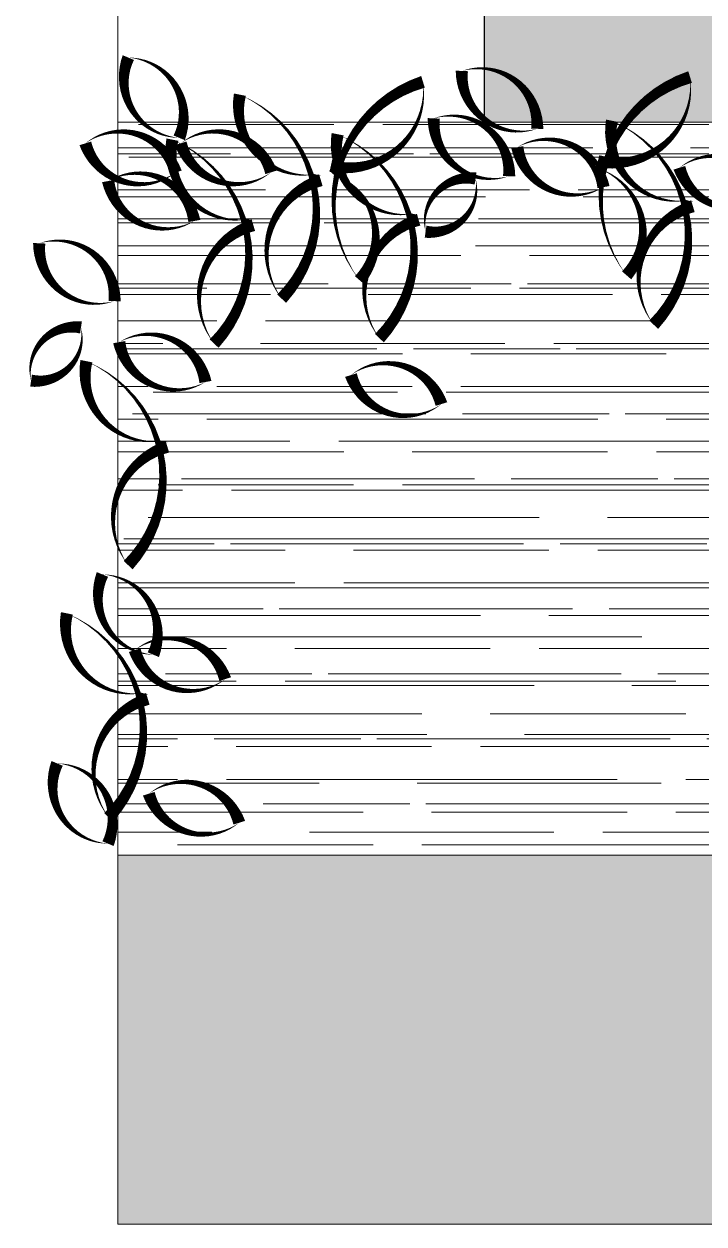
# Model space of a CAD drawing. Header units: metres. Extents: x -183 to 791, y -436 to 125.
# Drawn here: x 486.356 to 489.14, y -312.044 to -307.133 of the extents above; entities that cross this region are included whole.
import ezdxf

# ---------------------------------------------------------------- set-up
doc = ezdxf.new("R2010")
doc.units = ezdxf.units.M
doc.header["$MEASUREMENT"] = 0
doc.header["$XCLIPFRAME"] = 2
for name, color, linetype in [('01_SILNE', 1, 'Continuous'), ('SRAFA', 251, 'Continuous'), ('srafa fasada', 253, 'Continuous'), ('SRAFY', 3, 'Continuous'), ('SRAFY-TERÉN', 252, 'Continuous'), ('zariz.predmety', 203, 'Continuous')]:
    doc.layers.add(name, color=color, linetype=linetype)
doc.layers.add('FLOATING-WINDOWS', color=2, linetype='Continuous', plot=False)
picture_1 = doc.add_image_def('image1.jpg', size_in_pixel=(500, 333))

msp = doc.modelspace()

# ---------------------------------------------------------------- hatches: boundary and pattern name
at = {"layer": 'SRAFA', "linetype": 'Continuous', "lineweight": 0}
h = msp.add_hatch(dxfattribs=at)
h.set_pattern_fill('AR-RROOF', color=256, scale=0.2, style=0)
h.set_pattern_definition([(0, (42.52465, -11.44078), (0.44, 0.2), [3, -0.4, 1, -0.2]), (0, (42.79065, -11.34078), (-0.2, 0.266), [0.6, -0.066, 1.2, -0.15]), (0, (42.62465, -11.27078), (1.04, 0.134), [1.6, -0.28, 0.8, -0.2])])
h.paths.add_polyline_path([(489.1603, -307.5351), (486.7403, -307.5351), (486.7403, -310.5351), (488.2403, -310.5351), (489.1603, -310.5351)])
at = {"layer": 'srafa fasada', "linetype": 'Continuous', "lineweight": 0}
msp.add_hatch(color=253, dxfattribs=at).paths.add_polyline_path([(488.2403, -304.5101), (495.5588, -304.5101), (495.5588, -308.1001), (493.7815, -308.1001), (493.7815, -307.6951), (494.114, -307.6951), (494.114, -307.5351), (489.8603, -307.5351), (489.8603, -305.1601), (489.2603, -305.1601), (489.2603, -307.5351), (488.2403, -307.5351)])
at = {"layer": 'SRAFY-TERÉN', "linetype": 'Continuous', "lineweight": 0}
msp.add_hatch(color=256, dxfattribs=at).paths.add_polyline_path([(486.7403, -310.5351), (499.4403, -310.5351), (499.4403, -312.0438), (486.7403, -312.0438)])

# ---------------------------------------------------------------- linework, layer by layer
at = {"layer": '01_SILNE', "linetype": 'Continuous', "lineweight": 0}
for p, q in [((486.7403, -310.5351), (488.2403, -310.5351)), ((488.2403, -310.5351), (499.4403, -310.5351))]:
    msp.add_line(p, q, dxfattribs=at)
at = {"layer": 'FLOATING-WINDOWS', "linetype": 'Continuous', "lineweight": 0, "flags": 128}
for points in [[(488.2403, -304.5101), (495.5588, -304.5101), (495.5588, -308.1001), (493.7815, -308.1001), (493.7815, -307.6951), (494.114, -307.6951), (494.114, -307.5351), (489.8603, -307.5351), (489.8603, -305.1601), (489.2603, -305.1601), (489.2603, -307.5351), (488.2403, -307.5351)], [(486.7403, -310.5351), (499.4403, -310.5351), (499.4403, -312.0438), (486.7403, -312.0438)]]:
    msp.add_lwpolyline(points, close=True, dxfattribs=at)
at = {"layer": 'SRAFY', "linetype": 'Continuous', "lineweight": 0}
for p, q in [((488.2403, -307.5351), (488.2403, -304.5101)), ((494.114, -307.5351), (486.7403, -307.5351)), ((486.7403, -310.5351), (486.7403, -307.5351)), ((486.7403, -312.0438), (499.4403, -312.0438))]:
    msp.add_line(p, q, dxfattribs=at)
at = {"layer": 'zariz.predmety', "color": 253, "linetype": 'Continuous', "ltscale": 0.001}
for points in [[(486.9917, -307.599, 0, 0, -0.520567), (486.9917, -307.599, 0, 0.05, -0.520567), (486.7833, -307.2706, 0, 0.05, -0.520567), (486.9917, -307.599, 0.05, 0.05, 0)], [(488.1485, -307.3253, 0, 0, -0.520567), (488.1485, -307.3253, 0, 0.05, -0.520567), (488.4572, -307.562, 0, 0.05, -0.520567), (488.1485, -307.3253, 0.05, 0.05, 0)], [(487.9895, -307.3699, 0, 0, -0.520567), (487.9895, -307.3699, 0, 0.05, -0.520567), (487.6122, -307.7143, 0, 0.05, -0.520567), (487.6191, -307.7452, 0, 0.05, -0.520567), (487.7298, -308.1814, 0, 0.05, -0.520567), (487.9895, -307.3699, 0.05, 0.05, 0)], [(489.0828, -307.3503, 0, 0, -0.520567), (489.0828, -307.3503, 0, 0.05, -0.520567), (488.7055, -307.6947, 0, 0.05, -0.520567), (488.7124, -307.7256, 0, 0.05, -0.520567), (488.8231, -308.1618, 0, 0.05, -0.520567), (489.0828, -307.3503, 0.05, 0.05, 0)], [(487.411, -308.2572, 0, 0, -0.520567), (487.411, -308.2572, 0, 0.05, -0.520567), (487.5714, -307.7721, 0, 0.05, -0.520567), (487.5502, -307.7486, 0, 0.05, -0.520567), (487.2401, -307.4224, 0, 0.05, -0.520567), (487.411, -308.2572, 0.05, 0.05, 0)], [(488.0336, -307.5193, 0, 0, -0.520567), (488.0336, -307.5193, 0, 0.05, -0.520567), (488.3423, -307.756, 0, 0.05, -0.520567), (488.0336, -307.5193, 0.05, 0.05, 0)], [(486.9778, -307.7402, 0, 0, -0.520567), (486.9778, -307.7402, 0, 0.05, -0.520567), (486.6073, -307.6217, 0, 0.05, -0.520567), (486.9778, -307.7402, 0.05, 0.05, 0)], [(487.3681, -307.74, 0, 0, -0.520567), (487.3681, -307.74, 0, 0.05, -0.520567), (486.9976, -307.6215, 0, 0.05, -0.520567), (487.3681, -307.74, 0.05, 0.05, 0)], [(488.934, -308.3638, 0, 0, -0.520567), (488.934, -308.3638, 0, 0.05, -0.520567), (489.0944, -307.8788, 0, 0.05, -0.520567), (489.0732, -307.8552, 0, 0.05, -0.520567), (488.7631, -307.5291, 0, 0.05, -0.520567), (488.934, -308.3638, 0.05, 0.05, 0)], [(487.1346, -308.4411, 0, 0, -0.520567), (487.1346, -308.4411, 0, 0.05, -0.520567), (487.295, -307.9561, 0, 0.05, -0.520567), (487.2738, -307.9325, 0, 0.05, -0.520567), (486.9637, -307.6064, 0, 0.05, -0.520567), (487.1346, -308.4411, 0.05, 0.05, 0)], [(487.8111, -308.4189, 0, 0, -0.520567), (487.8111, -308.4189, 0, 0.05, -0.520567), (487.9715, -307.9339, 0, 0.05, -0.520567), (487.9503, -307.9103, 0, 0.05, -0.520567), (487.6402, -307.5842, 0, 0.05, -0.520567), (487.8111, -308.4189, 0.05, 0.05, 0)], [(488.3755, -307.6374, 0, 0, -0.520567), (488.3755, -307.6374, 0, 0.05, -0.520567), (488.7286, -307.8006, 0, 0.05, -0.520567), (488.3755, -307.6374, 0.05, 0.05, 0)], [(489.4095, -307.84, 0, 0, -0.520567), (489.4095, -307.84, 0, 0.05, -0.520567), (489.039, -307.7215, 0, 0.05, -0.520567), (489.4095, -307.84, 0.05, 0.05, 0)], [(486.7007, -307.776, 0, 0, -0.520567), (486.7007, -307.776, 0, 0.05, -0.520567), (487.0538, -307.9392, 0, 0.05, -0.520567), (486.7007, -307.776, 0.05, 0.05, 0)], [(488.2047, -307.7653, 0, 0, -0.520567), (488.2047, -307.7653, 0, 0.05, -0.520567), (488.0002, -307.9832, 0, 0.05, -0.520567), (488.2047, -307.7653, 0.05, 0.05, 0)], [(486.4185, -308.0305, 0, 0, -0.520567), (486.4185, -308.0305, 0, 0.05, -0.520567), (486.7272, -308.2672, 0, 0.05, -0.520567), (486.4185, -308.0305, 0.05, 0.05, 0)], [(486.5896, -308.3748, 0, 0, -0.520567), (486.5896, -308.3748, 0, 0.05, -0.520567), (486.3852, -308.5927, 0, 0.05, -0.520567), (486.5896, -308.3748, 0.05, 0.05, 0)], [(486.746, -308.4351, 0, 0, -0.520567), (486.746, -308.4351, 0, 0.05, -0.520567), (487.0991, -308.5982, 0, 0.05, -0.520567), (486.746, -308.4351, 0.05, 0.05, 0)], [(486.7827, -309.3477, 0, 0, -0.520567), (486.7827, -309.3477, 0, 0.05, -0.520567), (486.9431, -308.8627, 0, 0.05, -0.520567), (486.9219, -308.8391, 0, 0.05, -0.520567), (486.6118, -308.513, 0, 0.05, -0.520567), (486.7827, -309.3477, 0.05, 0.05, 0)], [(488.0651, -308.6884, 0, 0, -0.520567), (488.0651, -308.6884, 0, 0.05, -0.520567), (487.6946, -308.5699, 0, 0.05, -0.520567), (488.0651, -308.6884, 0.05, 0.05, 0)], [(486.8857, -309.7141, 0, 0, -0.520567), (486.8857, -309.7141, 0, 0.05, -0.520567), (486.6773, -309.3857, 0, 0.05, -0.520567), (486.8857, -309.7141, 0.05, 0.05, 0)], [(486.7028, -310.3798, 0, 0, -0.520567), (486.7028, -310.3798, 0, 0.05, -0.520567), (486.8632, -309.8948, 0, 0.05, -0.520567), (486.842, -309.8712, 0, 0.05, -0.520567), (486.5319, -309.545, 0, 0.05, -0.520567), (486.7028, -310.3798, 0.05, 0.05, 0)], [(487.1799, -309.814, 0, 0, -0.520567), (487.1799, -309.814, 0, 0.05, -0.520567), (486.8094, -309.6955, 0, 0.05, -0.520567), (487.1799, -309.814, 0.05, 0.05, 0)], [(486.7003, -310.4873, 0, 0, -0.520567), (486.7003, -310.4873, 0, 0.05, -0.520567), (486.4919, -310.1589, 0, 0.05, -0.520567), (486.7003, -310.4873, 0.05, 0.05, 0)], [(487.2376, -310.4016, 0, 0, -0.520567), (487.2376, -310.4016, 0, 0.05, -0.520567), (486.8671, -310.2831, 0, 0.05, -0.520567), (487.2376, -310.4016, 0.05, 0.05, 0)]]:
    msp.add_lwpolyline(points, format="xyseb", close=True, dxfattribs=at)

# ---------------------------------------------------------------- pictures from other files: only their frames are drawn
at = {"linetype": 'Continuous', "lineweight": 0}
image = msp.add_image(picture_1, insert=(461.0448, -326.9123), size_in_units=(83.7481, 55.7762), dxfattribs=at)
image.set_boundary_path([(152.9099, 212.3565), (152.9099, 169.0504), (228.7325, 169.0504), (228.7325, 209.5822), (228.7325, 219.178), (228.7325, 226.1008), (228.7325, 234.7236), (210.6369, 234.7236), (211.2926, 221.1412), (211.7604, 221.1412), (211.7604, 220.186), (205.5584, 220.186), (205.5584, 198.7526), (186.8512, 198.7526), (186.8512, 196.066), (184.1646, 196.066), (184.1646, 198.7526), (181.9255, 198.7526), (181.9255, 194.8719), (181.6993, 194.5734), (180.6591, 194.5734), (180.4329, 194.8719), (180.4329, 198.7526), (161.8653, 198.7526), (161.8686, 216.8127), (152.9099, 216.8127), (152.9099, 214.0424), (152.9099, 212.3565)])

doc.saveas('drawing.dxf')
